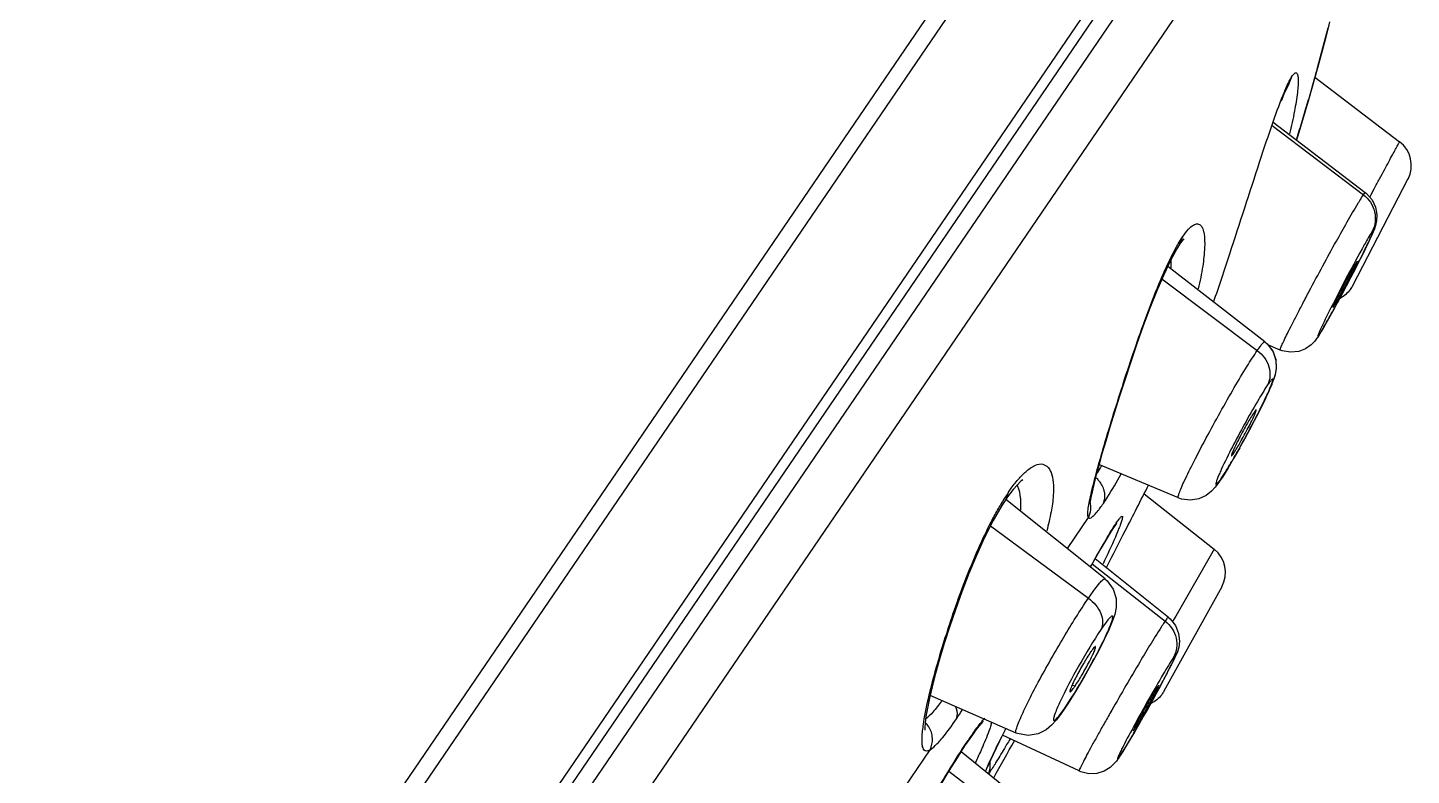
# Model space of a CAD drawing. Extents: x 0 to 1693, y 0 to 1240.
# Drawn here: x 221.88 to 245.19, y 659.82 to 672.42 of the extents above; entities that cross this region are included whole.
import ezdxf

# ---------------------------------------------------------------- set-up
doc = ezdxf.new("R2010")
doc.units = 0
doc.header["$LTSCALE"] = 14
doc.header["$MEASUREMENT"] = 0
doc.layers.add('DEF_LAYER_ASSEM_MEMBER', color=7, linetype='CONTINUOUS')

msp = doc.modelspace()

# ---------------------------------------------------------------- linework, layer by layer
at = {"layer": 'DEF_LAYER_ASSEM_MEMBER', "color": 9, "linetype": 'Continuous'}
for p, q in [((200.548, 615.22), (244.396, 679.564)), ((199.857, 617.545), (241.979, 679.357)), ((241.171, 678.677), (198.019, 615.369)), ((201.782, 616.233), (243.905, 678.045)), ((244.342, 677.207), (202.722, 616.133)), ((243.125, 671.467), (243.182, 671.603)), ((242.842, 670.766), (244.38, 669.6)), ((243.252, 670.527), (243.269, 670.582)), ((244.38, 669.6), (244.411, 669.638)), ((244.488, 669.563), (244.504, 669.593)), ((244.504, 669.593), (244.563, 669.704)), ((241.289, 668.774), (241.338, 668.896)), ((240.986, 668.183), (242.592, 666.977)), ((243.633, 667.242), (243.604, 667.193)), ((242.18, 665.254), (242.196, 665.247)), ((241.984, 664.821), (241.958, 664.777)), ((238.369, 664.488), (238.403, 664.591)), ((239.395, 663.645), (239.748, 664.164)), ((238.098, 664.022), (239.749, 662.805)), ((240.191, 664.025), (240.218, 664.072)), ((241.867, 663.632), (241.218, 662.501)), ((239.81, 663.385), (241.04, 662.419)), ((241.182, 662.439), (241.164, 662.408)), ((241.218, 662.501), (241.182, 662.439)), ((239.477, 661.348), (239.523, 661.326)), ((239.36, 660.971), (239.34, 660.935)), ((237.722, 660.403), (237.744, 660.441)), ((235.873, 658.477), (237.082, 660.252)), ((240.278, 660.149), (240.255, 660.112)), ((237.396, 659.893), (238.66, 658.926))]:
    msp.add_line(p, q, dxfattribs=at)
at = {"layer": 'DEF_LAYER_ASSEM_MEMBER', "color": 7, "linetype": 'Continuous'}
for p, q in [((200.902, 615.435), (244.326, 679.156)), ((243.784, 672.416), (243.723, 672.172)), ((243.809, 672.515), (243.784, 672.416)), ((243.125, 671.467), (243.125, 671.467)), ((243.563, 671.581), (244.99, 670.495)), ((243.042, 671.295), (242.994, 671.178)), ((242.862, 670.823), (244.412, 669.637)), ((245.13, 669.867), (244.196, 668.067)), ((241.318, 668.814), (241.289, 668.774)), ((241.288, 668.772), (241.238, 668.692)), ((241.288, 668.772), (241.289, 668.774)), ((241.085, 668.399), (242.721, 667.129)), ((244.298, 668.465), (244.234, 668.339)), ((244.276, 668.484), (244.267, 668.474)), ((244.016, 667.922), (243.939, 667.778)), ((243.865, 667.643), (243.793, 667.512)), ((243.94, 667.78), (243.864, 667.641)), ((243.866, 667.702), (243.876, 667.713)), ((243.794, 667.514), (243.727, 667.395)), ((243.598, 667.183), (243.559, 667.133)), ((243.604, 667.193), (243.598, 667.183)), ((243.621, 667.218), (243.602, 667.189)), ((243.604, 667.193), (243.602, 667.189)), ((242.979, 666.986), (242.771, 667.072)), ((242.774, 667.07), (242.858, 666.954)), ((242.978, 666.985), (242.978, 666.985)), ((242.792, 666.303), (242.732, 666.174)), ((242.836, 666.405), (242.789, 666.297)), ((242.666, 666.037), (242.582, 665.871)), ((242.735, 666.18), (242.662, 666.031)), ((242.585, 665.878), (242.492, 665.7)), ((242.495, 665.705), (242.396, 665.519)), ((242.296, 665.34), (242.192, 665.157)), ((242.398, 665.524), (242.294, 665.336)), ((242.194, 665.16), (242.094, 664.99)), ((241.263, 664.496), (239.926, 665.059)), ((242.004, 664.846), (241.957, 664.776)), ((242.095, 664.992), (242.004, 664.846)), ((238.48, 664.638), (238.369, 664.488)), ((241.935, 664.744), (241.883, 664.674)), ((241.958, 664.777), (241.935, 664.744)), ((241.958, 664.777), (241.957, 664.776)), ((238.368, 664.487), (238.291, 664.367)), ((238.356, 664.472), (240.032, 663.138)), ((238.368, 664.487), (238.369, 664.488)), ((240.688, 664.566), (241.867, 663.632)), ((241.262, 664.495), (241.262, 664.495)), ((238.291, 664.367), (238.144, 664.112)), ((240.173, 663.998), (240.113, 663.904)), ((240.191, 664.025), (240.173, 663.998)), ((240.191, 664.025), (240.191, 664.025)), ((239.86, 663.473), (241.096, 662.488)), ((240.027, 663.131), (240.066, 663.096)), ((240.027, 663.131), (240.027, 663.131)), ((241.994, 662.998), (241.021, 661.24)), ((240.016, 662.112), (239.921, 661.923)), ((239.921, 661.923), (239.808, 661.713)), ((239.808, 661.713), (239.683, 661.49)), ((239.683, 661.49), (239.55, 661.264)), ((238.532, 660.533), (237.081, 661.166)), ((239.55, 661.264), (239.418, 661.052)), ((240.954, 661.318), (240.889, 661.199)), ((240.932, 661.339), (240.917, 661.32)), ((239.418, 661.052), (239.339, 660.934)), ((239.34, 660.935), (239.339, 660.934)), ((240.598, 660.68), (240.523, 660.55)), ((240.673, 660.812), (240.598, 660.68)), ((237.794, 660.505), (237.722, 660.403)), ((239.592, 659.895), (238.301, 660.499)), ((240.523, 660.55), (240.451, 660.428)), ((240.503, 660.571), (240.519, 660.591)), ((237.605, 660.224), (238.876, 659.196)), ((237.722, 660.402), (237.664, 660.316)), ((237.722, 660.402), (237.722, 660.403)), ((240.325, 660.22), (240.274, 660.139)), ((240.219, 660.061), (240.179, 660.013)), ((240.274, 660.14), (240.255, 660.111))]:
    msp.add_line(p, q, dxfattribs=at)
for points in [[(243.723, 672.172), (243.613, 671.758), (243.462, 671.219), (243.273, 670.592), (243.251, 670.526)], [(243.125, 671.467), (243.111, 671.444), (243.082, 671.385), (243.042, 671.295)], [(244.411, 669.638), (244.431, 669.621), (244.525, 669.516), (244.584, 669.394)], [(244.584, 669.394), (244.607, 669.269), (244.602, 669.16), (244.584, 669.082), (244.566, 669.029), (244.546, 668.979), (244.52, 668.922), (244.489, 668.854), (244.452, 668.775)], [(241.353, 668.857), (241.357, 668.859), (241.318, 668.814)], [(241.238, 668.692), (241.13, 668.495), (241.016, 668.253)], [(244.452, 668.775), (244.407, 668.684), (244.356, 668.58), (244.298, 668.465)], [(244.234, 668.339), (244.164, 668.204), (244.091, 668.064), (244.016, 667.922)], [(241.016, 668.253), (240.899, 667.981), (240.784, 667.691), (240.673, 667.391), (240.565, 667.088), (240.463, 666.789), (240.365, 666.495), (240.274, 666.211), (240.188, 665.94), (240.11, 665.685), (240.039, 665.45), (239.976, 665.235), (239.921, 665.041), (239.875, 664.869), (239.837, 664.72), (239.809, 664.596), (239.79, 664.499), (239.78, 664.432), (239.779, 664.425)], [(243.793, 667.512), (243.727, 667.395), (243.669, 667.296), (243.621, 667.218)], [(243.727, 667.395), (243.669, 667.296), (243.621, 667.218)], [(242.717, 667.125), (242.756, 667.091), (242.852, 666.965), (242.903, 666.824), (242.912, 666.682), (242.894, 666.574)], [(242.858, 666.954), (242.906, 666.811), (242.911, 666.672), (242.893, 666.568), (242.867, 666.486)], [(243.559, 667.133), (243.498, 667.071), (243.407, 667.008), (243.29, 666.962), (243.153, 666.948), (243.011, 666.973), (242.978, 666.985)], [(242.894, 666.574), (242.868, 666.491), (242.833, 666.4)], [(238.618, 664.792), (238.643, 664.799), (238.609, 664.774), (238.48, 664.638)], [(241.883, 664.674), (241.822, 664.607), (241.732, 664.536), (241.608, 664.478), (241.466, 664.455), (241.314, 664.476), (241.262, 664.495)], [(238.144, 664.112), (238, 663.828), (237.863, 663.527), (237.735, 663.219), (237.616, 662.912), (237.507, 662.611), (237.409, 662.32), (237.32, 662.041), (237.242, 661.778), (237.173, 661.534), (237.116, 661.314), (237.071, 661.12), (237.036, 660.952), (237.012, 660.813), (236.997, 660.704), (236.992, 660.628), (236.991, 660.585), (236.992, 660.581)], [(240.221, 664.068), (240.224, 664.071), (240.215, 664.059), (240.191, 664.025)], [(240.113, 663.904), (240.041, 663.785), (239.958, 663.645), (239.868, 663.487), (239.783, 663.336)], [(240.066, 663.096), (240.165, 662.96), (240.216, 662.802), (240.217, 662.649), (240.191, 662.528), (240.151, 662.412)], [(240.151, 662.412), (240.093, 662.275), (240.016, 662.112)], [(241.093, 662.486), (241.123, 662.46), (241.216, 662.343)], [(241.216, 662.343), (241.268, 662.212), (241.282, 662.082), (241.269, 661.973), (241.248, 661.903), (241.228, 661.854), (241.206, 661.806), (241.181, 661.753), (241.149, 661.689), (241.111, 661.614)], [(241.111, 661.614), (241.066, 661.527), (241.013, 661.428), (240.954, 661.318)], [(240.889, 661.199), (240.82, 661.073), (240.747, 660.943), (240.673, 660.812)], [(239.34, 660.935), (239.291, 660.864), (239.208, 660.754)], [(237.942, 660.697), (237.903, 660.651), (237.853, 660.586), (237.794, 660.505)], [(237.967, 660.725), (237.973, 660.73), (237.967, 660.724), (237.942, 660.697)], [(239.208, 660.754), (239.129, 660.665), (239.036, 660.587), (238.904, 660.519), (238.732, 660.491), (238.555, 660.524), (238.532, 660.533)], [(238.355, 660.61), (238.251, 660.396), (238.193, 660.277), (238.142, 660.17), (238.099, 660.076)], [(240.524, 660.552), (240.452, 660.43), (240.385, 660.317)], [(237.664, 660.316), (237.535, 660.117), (237.398, 659.896), (237.257, 659.661), (237.114, 659.418), (236.973, 659.17), (236.834, 658.922), (236.699, 658.676), (236.571, 658.437), (236.449, 658.206), (236.376, 658.064)], [(240.386, 660.318), (240.326, 660.22), (240.274, 660.14)], [(238.099, 660.076), (238.062, 659.995), (238.033, 659.929), (238.017, 659.891)], [(240.179, 660.013), (240.112, 659.952), (240.014, 659.893), (239.892, 659.854), (239.758, 659.849), (239.62, 659.881), (239.592, 659.894)], [(240.255, 660.112), (240.25, 660.104), (240.219, 660.061)]]:
    msp.add_lwpolyline(points, dxfattribs=at)
at = {"layer": 'DEF_LAYER_ASSEM_MEMBER', "color": 9, "linetype": 'Continuous'}
for centre, radius, start, end in [((212.197, 680.272), 32.549, 344.8021, 346.033), ((213.273, 679.984), 31.435, 344.4077, 344.7956), ((213.331, 679.967), 31.375, 343.7857, 344.4092), ((213.421, 679.942), 31.281, 343.1953, 343.7839), ((213.715, 679.852), 30.974, 342.5849, 343.1961), ((147.801, 699.593), 99.287, 341.31841, 341.81485), ((238.155, 664.525), 0.438, 21.8145, 25.7054), ((241.785, 662.305), 4.082, 147.3623, 149.7195), ((241.122, 662.728), 3.296, 145.5833, 147.3428), ((239.39, 664.34), 0.399, 333.7796, 12.6584), ((245.735, 663.183), 6.099, 166.8652, 166.9889), ((242.364, 662.614), 2.594, 145.7984, 146.7409), ((261.555, 651.173), 24.941, 149.9095, 150.7884), ((252.101, 656.633), 14.023, 149.1484, 149.8447), ((231.239, 665.053), 7.605, 325.7703, 327.0962), ((236.286, 663.065), 3.719, 324.9995, 325.7396), ((236.708, 660.421), 0.414, 32.0455, 44.9136), ((236.727, 661.117), 1.452, 342.5378, 343.9196), ((244.216, 656.035), 7.83, 145.7524, 146.0365), ((273.249, 643.383), 38.916, 153.7204, 153.9472), ((242.08, 658.152), 4.422, 156.3207, 156.9874)]:
    msp.add_arc(centre, radius, start, end, dxfattribs=at)
at = {"layer": 'DEF_LAYER_ASSEM_MEMBER', "color": 7, "linetype": 'Continuous'}
for centre, radius, start, end in [((244.687, 670.097), 0.5, 332.5588, 52.7163), ((26.903, 773.406), 239.896, 332.85171, 333.05788), ((44.086, 764.593), 220.585, 332.67112, 332.85194), ((241.556, 663.24), 0.5, 331.0588, 51.5968), ((150.954, 709.263), 100.26, 330.42708, 330.83526)]:
    msp.add_arc(centre, radius, start, end, dxfattribs=at)
at = {"layer": 'DEF_LAYER_ASSEM_MEMBER', "color": 9, "linetype": 'Continuous'}
for points, start_tangent, end_tangent in [([(185.492, 632.363), (187.488, 635.315), (189.708, 638.704), (192.129, 642.464), (194.811, 646.469), (197.772, 650.606), (200.978, 654.791), (204.348, 658.971), (207.795, 663.101), (214.664, 670.973), (221.094, 677.945), (230.59, 687.88)], (0.544815, 0.838556), (0.694865, 0.71914)), ([(243.124, 671.501), (243.14, 671.532), (243.182, 671.603)], (0.44407, 0.895992), (0.569949, 0.82168)), ([(243.26, 671.648), (243.275, 671.609), (243.282, 671.54), (243.28, 671.444), (243.268, 671.323), (243.219, 671.013), (243.136, 670.627)], (0.623543, -0.781789), (-0.233023, -0.972471)), ([(243.182, 671.603), (243.207, 671.635), (243.228, 671.653), (243.246, 671.657), (243.26, 671.647)], (0.555874, 0.831267), (0.597946, -0.801536)), ([(243.054, 671.345), (243.073, 671.389), (243.124, 671.501)], (0.384869, 0.922971), (0.44407, 0.895992)), ([(242.129, 668.606), (242.632, 670.152), (242.86, 670.83), (243.054, 671.345)], (0.312303, 0.949983), (0.387447, 0.921892)), ([(244.563, 669.704), (244.652, 669.87), (244.734, 670.023), (244.807, 670.158), (244.869, 670.274), (244.921, 670.369), (244.941, 670.407), (244.958, 670.438), (244.972, 670.463), (244.982, 670.481), (244.988, 670.491), (244.99, 670.495)], (0.470898, 0.882188), (0.795591, -0.605834)), ([(244.293, 669.462), (244.319, 669.506), (244.38, 669.6)], (0.517924, 0.855426), (0.565602, 0.824679)), ([(244.38, 669.6), (244.567, 669.316), (244.529, 668.984)], (0.796675, -0.604408), (-0.457129, -0.8894)), ([(242.978, 666.985), (242.978, 666.991), (242.981, 667.005), (242.99, 667.028), (243.003, 667.06), (243.044, 667.148), (243.101, 667.266), (243.175, 667.413), (243.262, 667.583), (243.36, 667.772), (243.467, 667.975), (243.696, 668.403), (243.924, 668.82), (244.293, 669.462)], (-0.92875, 0.370707), (0.517924, 0.855426)), ([(241.338, 668.896), (241.434, 669.02), (241.518, 669.09)], (0.55934, 0.828938), (0.870172, 0.492747)), ([(241.518, 669.091), (241.589, 669.111), (241.619, 669.102), (241.645, 669.08), (241.675, 669.025), (241.695, 668.944), (241.705, 668.713), (241.673, 668.401), (241.597, 668.018)], (0.863274, 0.504736), (-0.230472, -0.973079)), ([(241.233, 668.726), (241.26, 668.773), (241.338, 668.896)], (0.487623, 0.873054), (0.566632, 0.823971)), ([(244.529, 668.984), (244.461, 668.874), (244.356, 668.688), (244.08, 668.177), (243.805, 667.641), (243.633, 667.283)], (-0.563138, -0.826363), (-0.3944, -0.918939)), ([(243.7, 667.35), (243.82, 667.561), (243.972, 667.84), (244.136, 668.151), (244.294, 668.458), (244.364, 668.597), (244.425, 668.721), (244.476, 668.826), (244.514, 668.91), (244.529, 668.943), (244.54, 668.97), (244.547, 668.99), (244.551, 669.003), (244.551, 669.009), (244.548, 669.008), (244.54, 669), (244.529, 668.984)], (0.50596, 0.862557), (-0.563138, -0.826363)), ([(241.12, 668.507), (241.149, 668.565), (241.233, 668.726)], (0.434673, 0.900588), (0.487623, 0.873054)), ([(239.795, 664.569), (240.013, 665.377), (240.341, 666.44), (240.725, 667.555), (241.119, 668.506)], (0.227233, 0.973841), (0.437158, 0.899385)), ([(241.143, 668.371), (241.144, 668.41), (241.143, 668.519)], (0.035861, 0.999357), (-0.040559, 0.999177)), ([(243.633, 667.283), (243.623, 667.259), (243.616, 667.24), (243.611, 667.226), (243.61, 667.218), (243.611, 667.215), (243.616, 667.219), (243.623, 667.227), (243.633, 667.242)], (-0.3944, -0.918939), (0.563148, 0.826356)), ([(243.633, 667.242), (243.646, 667.261), (243.7, 667.35)], (0.563148, 0.826356), (0.50596, 0.862557)), ([(241.262, 664.495), (241.26, 664.518), (241.278, 664.576), (241.314, 664.668), (241.369, 664.79), (241.441, 664.939), (241.527, 665.111), (241.734, 665.507), (241.968, 665.936), (242.205, 666.352), (242.422, 666.713), (242.592, 666.977)], (-0.903515, 0.428556), (0.564414, 0.825492)), ([(242.592, 666.977), (242.641, 667.046), (242.678, 667.094), (242.703, 667.12), (242.717, 667.125)], (0.562626, 0.826712), (0.795981, -0.605322)), ([(242.592, 666.977), (242.788, 666.704), (242.767, 666.398)], (0.799837, -0.600217), (-0.444573, -0.895743)), ([(242.09, 664.987), (242.243, 665.247), (242.412, 665.551), (242.575, 665.861), (242.649, 666.006), (242.714, 666.139), (242.768, 666.255), (242.811, 666.352), (242.839, 666.425), (242.854, 666.474), (242.856, 666.488), (242.854, 666.496), (242.849, 666.497), (242.84, 666.491), (242.827, 666.478), (242.81, 666.458), (242.767, 666.398)], (0.521489, 0.853258), (-0.563138, -0.826363)), ([(242.767, 666.398), (242.595, 666.121), (242.376, 665.735), (241.986, 664.973)], (-0.563138, -0.826363), (-0.41725, -0.908792)), ([(238.586, 664.829), (238.609, 664.854), (238.675, 664.92)], (0.666693, 0.745332), (0.73675, 0.676165)), ([(238.676, 664.921), (238.826, 665.031), (238.952, 665.066), (239.05, 665.028), (239.119, 664.924), (239.154, 664.758), (239.156, 664.536), (239.12, 664.26), (239.047, 663.938)], (0.733124, 0.680095), (-0.256873, -0.966445)), ([(240.008, 664.638), (239.915, 664.796), (239.869, 664.84)], (-0.301595, 0.953436), (-0.773853, 0.633366)), ([(239.972, 665.039), (239.948, 664.999), (239.881, 664.892)], (-0.511875, -0.85906), (-0.546995, -0.837136)), ([(240, 664.403), (240.067, 664.505), (240.301, 664.898)], (0.562668, 0.826683), (0.49202, 0.870584)), ([(241.986, 664.973), (241.95, 664.892), (241.922, 664.826), (241.903, 664.774), (241.893, 664.739), (241.892, 664.728), (241.893, 664.721), (241.897, 664.718), (241.902, 664.72), (241.91, 664.726), (241.921, 664.737), (241.948, 664.771)], (-0.41725, -0.908792), (0.600055, 0.799959)), ([(241.984, 664.821), (242.007, 664.856), (242.09, 664.987)], (0.563143, 0.826359), (0.521489, 0.853258)), ([(238.403, 664.591), (238.45, 664.658), (238.586, 664.829)], (0.560443, 0.828193), (0.666693, 0.745332)), ([(238.611, 664.419), (238.606, 664.497), (238.562, 664.688)], (-0.042001, 0.999118), (-0.372464, 0.928047)), ([(240, 664.403), (240.022, 664.578), (240.008, 664.638)], (0.393703, 0.919238), (-0.301595, 0.953436)), ([(241.948, 664.771), (241.956, 664.782), (241.984, 664.821)], (0.600055, 0.799959), (0.563143, 0.826359)), ([(238.611, 664.289), (238.612, 664.323), (238.611, 664.419)], (0.038714, 0.99925), (-0.042001, 0.999118)), ([(239.748, 664.164), (239.737, 664.21), (239.742, 664.292), (239.76, 664.408), (239.792, 664.556)], (-0.578329, 0.815803), (0.22513, 0.974329)), ([(239.928, 664.302), (239.945, 664.325), (240, 664.403)], (0.603534, 0.797337), (0.564199, 0.825639)), ([(238.113, 664.094), (238.15, 664.164), (238.26, 664.363)], (0.457074, 0.889429), (0.504934, 0.863158)), ([(239.748, 664.164), (239.773, 664.154), (239.811, 664.174), (239.863, 664.223), (239.928, 664.302)], (0.590391, -0.807117), (0.603534, 0.797337)), ([(240.218, 664.072), (240.26, 664.131), (240.291, 664.168), (240.303, 664.179), (240.311, 664.184), (240.318, 664.184), (240.321, 664.178), (240.321, 664.168), (240.319, 664.152), (240.307, 664.105), (240.283, 664.037), (240.249, 663.95)], (0.563155, 0.826351), (-0.375933, -0.926647)), ([(236.971, 660.685), (237.116, 661.369), (237.373, 662.251), (237.714, 663.205), (238.112, 664.093)], (0.147542, 0.989056), (0.459431, 0.888213)), ([(240.249, 663.95), (240.202, 663.836), (239.994, 663.383)], (-0.375933, -0.926647), (-0.42952, -0.903058)), ([(240.062, 663.824), (240.099, 663.885), (240.194, 664.037)], (0.513463, 0.858112), (0.548876, 0.835904)), ([(239.749, 662.805), (239.856, 662.956), (239.939, 663.062), (239.996, 663.121), (240.027, 663.131)], (0.562776, 0.826609), (0.789221, -0.614109)), ([(238.532, 660.533), (238.525, 660.555), (238.535, 660.604), (238.561, 660.68), (238.602, 660.781), (238.728, 661.05), (238.903, 661.389), (239.111, 661.765), (239.333, 662.148), (239.749, 662.805)], (-0.910859, 0.412718), (0.56404, 0.825747)), ([(239.749, 662.805), (239.87, 662.691), (239.956, 662.549), (239.987, 662.405), (239.963, 662.283)], (0.804826, -0.593511), (-0.417166, -0.90883)), ([(239.963, 662.283), (239.591, 661.675), (239.262, 661.041)], (-0.563138, -0.826363), (-0.418274, -0.908321)), ([(239.36, 660.971), (239.732, 661.579), (239.916, 661.918), (239.995, 662.074), (240.06, 662.212), (240.111, 662.328), (240.144, 662.416), (240.159, 662.475), (240.155, 662.502), (240.146, 662.503), (240.133, 662.496), (240.115, 662.48), (240.092, 662.456), (240.035, 662.385), (239.963, 662.283)], (0.563142, 0.82636), (-0.563138, -0.826363)), ([(240.973, 662.317), (240.591, 661.691), (240.351, 661.282), (240.11, 660.864), (239.997, 660.665), (239.894, 660.48), (239.802, 660.314), (239.724, 660.17), (239.663, 660.053), (239.62, 659.967), (239.606, 659.937), (239.596, 659.914), (239.592, 659.9), (239.592, 659.895)], (-0.540025, -0.841649), (0.886904, -0.461953)), ([(241.04, 662.419), (241.026, 662.397), (240.973, 662.317)], (-0.563311, -0.826245), (-0.540025, -0.841649)), ([(241.095, 662.488), (241.089, 662.485), (241.078, 662.472), (241.062, 662.45), (241.04, 662.419)], (-0.962562, 0.27106), (-0.562707, -0.826657)), ([(241.04, 662.419), (241.225, 662.132), (241.182, 661.808)], (0.786293, -0.617854), (-0.4787, -0.877979)), ([(240.359, 660.276), (240.494, 660.5), (240.657, 660.784), (240.829, 661.091), (240.989, 661.383), (241.116, 661.624), (241.196, 661.787), (241.22, 661.852), (241.182, 661.808)], (0.52399, 0.851725), (-0.563138, -0.826363)), ([(241.182, 661.808), (241.013, 661.534), (240.762, 661.099), (240.502, 660.629), (240.308, 660.261)], (-0.563138, -0.826363), (-0.447459, -0.894304)), ([(237.276, 661.073), (237.126, 660.884), (237.003, 660.768)], (-0.588364, -0.808596), (-0.806366, -0.591416)), ([(237.527, 660.775), (237.539, 660.821), (237.516, 660.977)], (0.354723, 0.934971), (-0.383239, 0.923649)), ([(239.262, 661.041), (239.179, 660.841), (239.162, 660.78), (239.16, 660.761), (239.163, 660.75), (239.17, 660.746), (239.181, 660.75), (239.197, 660.762), (239.217, 660.781), (239.24, 660.808), (239.268, 660.842), (239.333, 660.931)], (-0.418274, -0.908321), (0.573768, 0.819018)), ([(237.082, 660.252), (237, 660.234), (236.956, 660.304), (236.947, 660.37), (236.947, 660.456), (236.971, 660.685)], (-0.85135, -0.524597), (0.147542, 0.989056)), ([(237.222, 660.377), (237.29, 660.454), (237.527, 660.775)], (0.677049, 0.735938), (0.563761, 0.825938)), ([(237.744, 660.441), (237.8, 660.522), (237.945, 660.718)], (0.56312, 0.826375), (0.626502, 0.77942)), ([(237.945, 660.718), (237.96, 660.736), (238.001, 660.785)], (0.626502, 0.77942), (0.665716, 0.746205)), ([(238.112, 660.681), (238.086, 660.604), (237.968, 660.308)], (-0.299525, -0.954089), (-0.397389, -0.91765)), ([(237.082, 660.252), (237.121, 660.443), (237.06, 660.641)], (0.438732, 0.898618), (-0.529861, 0.848085)), ([(238.03, 659.928), (238.079, 660.036), (238.288, 660.474)], (0.40129, 0.915951), (0.439132, 0.898423)), ([(238.429, 660.435), (238.371, 660.338), (238.218, 660.082)], (-0.504446, -0.863443), (-0.522594, -0.852582)), ([(236.371, 658.059), (237.069, 659.344), (237.722, 660.409)], (0.458172, 0.888863), (0.558698, 0.829371)), ([(237.082, 660.252), (237.113, 660.273), (237.222, 660.377)], (0.848562, 0.529096), (0.677049, 0.735938)), ([(237.968, 660.308), (237.94, 660.244), (237.843, 660.034)], (-0.397389, -0.91765), (-0.425077, -0.905157)), ([(240.308, 660.261), (240.27, 660.183), (240.257, 660.153), (240.247, 660.13), (240.241, 660.114), (240.239, 660.104), (240.241, 660.102), (240.246, 660.107)], (-0.447459, -0.894304), (0.693695, 0.720269)), ([(240.278, 660.149), (240.294, 660.173), (240.359, 660.276)], (0.563133, 0.826366), (0.52399, 0.851725)), ([(238.218, 660.082), (238.175, 660.012), (238.066, 659.843)], (-0.522594, -0.852582), (-0.555346, -0.83162)), ([(238.067, 659.852), (238.083, 659.898), (238.092, 660.053)], (0.397445, 0.917626), (-0.147748, 0.989025)), ([(240.246, 660.107), (240.252, 660.113), (240.278, 660.149)], (0.693695, 0.720269), (0.563133, 0.826366))]:
    msp.add_spline(points, degree=3, dxfattribs=dict(at, start_tangent=start_tangent, end_tangent=end_tangent))
at = {"layer": 'DEF_LAYER_ASSEM_MEMBER', "color": 7, "linetype": 'Continuous'}
for points, start_tangent, end_tangent in [([(243.876, 667.713), (243.966, 667.869), (244.035, 667.996), (244.108, 668.135), (244.176, 668.269), (244.206, 668.328), (244.231, 668.38), (244.252, 668.423), (244.266, 668.455), (244.274, 668.476), (244.276, 668.484)], (0.563147, 0.826357), (-0.795885, 0.605448)), ([(244.267, 668.474), (244.213, 668.383), (244.126, 668.224), (243.939, 667.864)], (-0.563138, -0.826363), (-0.444178, -0.895939)), ([(244.196, 668.067), (244.159, 668.007), (243.988, 667.856)], (-0.460856, -0.887475), (-0.881721, -0.471772)), ([(243.939, 667.864), (243.906, 667.796), (243.882, 667.745), (243.874, 667.727), (243.869, 667.713), (243.866, 667.705), (243.866, 667.702)], (-0.444178, -0.895939), (0.923184, -0.384358)), ([(242.537, 665.936), (242.425, 665.751), (242.356, 665.627), (242.289, 665.5), (242.23, 665.384), (242.186, 665.29), (242.171, 665.254), (242.161, 665.227), (242.156, 665.21), (242.157, 665.203)], (-0.563138, -0.826363), (0.92016, -0.391543)), ([(242.196, 665.247), (242.306, 665.429), (242.374, 665.55), (242.44, 665.676), (242.499, 665.792), (242.543, 665.887), (242.559, 665.923), (242.569, 665.951), (242.574, 665.969), (242.574, 665.977)], (0.563143, 0.82636), (-0.791422, 0.61127)), ([(242.574, 665.977), (242.562, 665.969), (242.537, 665.936)], (-0.791422, 0.61127), (-0.563138, -0.826363)), ([(242.157, 665.203), (242.162, 665.205), (242.17, 665.213), (242.196, 665.247)], (0.92016, -0.391543), (0.563143, 0.82636)), ([(239.786, 661.899), (239.666, 661.705), (239.601, 661.591), (239.542, 661.48), (239.492, 661.381), (239.457, 661.302), (239.439, 661.25), (239.437, 661.235), (239.439, 661.229)], (-0.563138, -0.826363), (0.915243, -0.402903)), ([(239.523, 661.326), (239.642, 661.516), (239.705, 661.627), (239.764, 661.737), (239.813, 661.835), (239.849, 661.914), (239.867, 661.968), (239.87, 661.983), (239.868, 661.991)], (0.563141, 0.826361), (-0.783943, 0.620832)), ([(239.868, 661.991), (239.858, 661.988), (239.841, 661.972), (239.817, 661.942), (239.786, 661.899)], (-0.783943, 0.620832), (-0.563138, -0.826363)), ([(239.439, 661.229), (239.45, 661.233), (239.468, 661.251), (239.492, 661.282), (239.523, 661.326)], (0.915243, -0.402903), (0.563141, 0.826361)), ([(240.519, 660.591), (240.62, 660.756), (240.692, 660.881), (240.766, 661.014), (240.834, 661.139), (240.864, 661.194), (240.889, 661.243), (240.909, 661.283), (240.923, 661.312), (240.931, 661.331), (240.932, 661.339)], (0.563134, 0.826366), (-0.783495, 0.621398)), ([(240.917, 661.32), (240.852, 661.216), (240.756, 661.051), (240.564, 660.701)], (-0.563138, -0.826363), (-0.463439, -0.886129)), ([(241.021, 661.24), (240.982, 661.179), (240.804, 661.033)], (-0.483921, -0.875112), (-0.896701, -0.442636)), ([(240.564, 660.701), (240.536, 660.647), (240.516, 660.606), (240.505, 660.581), (240.503, 660.572)], (-0.463439, -0.886129), (0.905473, -0.424405))]:
    msp.add_spline(points, degree=3, dxfattribs=dict(at, start_tangent=start_tangent, end_tangent=end_tangent))

doc.saveas('drawing.dxf')
